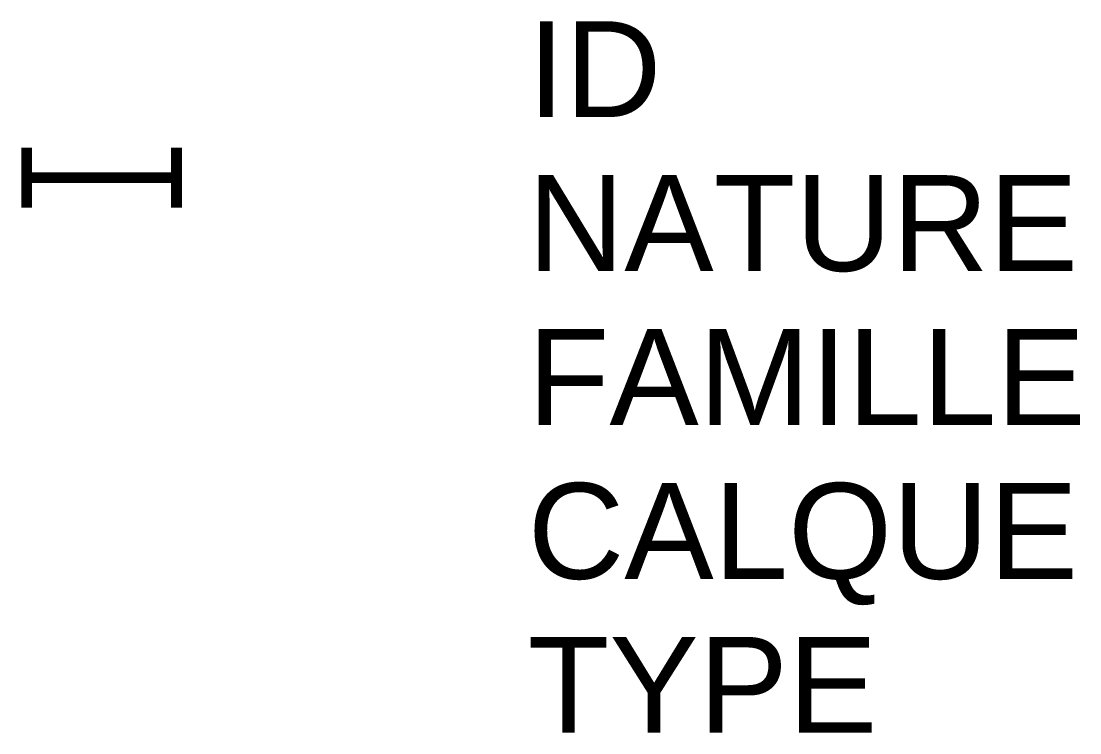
# Model space of a CAD drawing. Header units: metres. Extents: x -0.17 to 2.04, y -1.16 to 0.33.
import ezdxf

# ---------------------------------------------------------------- set-up
doc = ezdxf.new("R2010")
doc.units = ezdxf.units.M
doc.linetypes.add('Socle_Continu', pattern=[2.5, 2.5, 0])
doc.layers.add('EAUUS_SCT', color=7, linetype='Socle_Continu', lineweight=13, true_color=0x7f3f00)
doc.styles.add('Reseaux', font='arial.ttf')
doc.styles.get("Standard").update_dxf_attribs({"font": 'arial.ttf'})

msp = doc.modelspace()

# ---------------------------------------------------------------- linework, layer by layer
at = {"layer": 'EAUUS_SCT', "linetype": 'Socle_Continu', "const_width": 0.0225, "flags": 128}
for points in [[(-0.1565, -0.0627), (-0.1565, 0.0627)], [(0.1565, -0.0627), (0.1565, 0.0627)], [(-0.1565, 0), (0.1565, 0)]]:
    msp.add_lwpolyline(points, dxfattribs=at)

# ---------------------------------------------------------------- texts
at = {"layer": 'EAUUS_SCT', "linetype": 'Socle_Continu', "flags": 9}
for tag, p, s in [('ID', (0.8893, 0.1266), 'CP_2128'), ('NATURE', (0.8893, -0.1947), 'Manchette/manchon'), ('CALQUE', (0.8893, -0.8372), 'EAUUS_SCT'), ('TYPE', (0.8893, -1.1585), 'NR')]:
    msp.add_attdef(tag, p, s, height=0.2, dxfattribs=at)
at = {"layer": 'EAUUS_SCT', "linetype": 'Socle_Continu', "style": 'Reseaux', "flags": 9}
msp.add_attdef('FAMILLE', (0.8893, -0.5159), 'Eau usée', height=0.2, dxfattribs=at)

doc.saveas('drawing.dxf')
